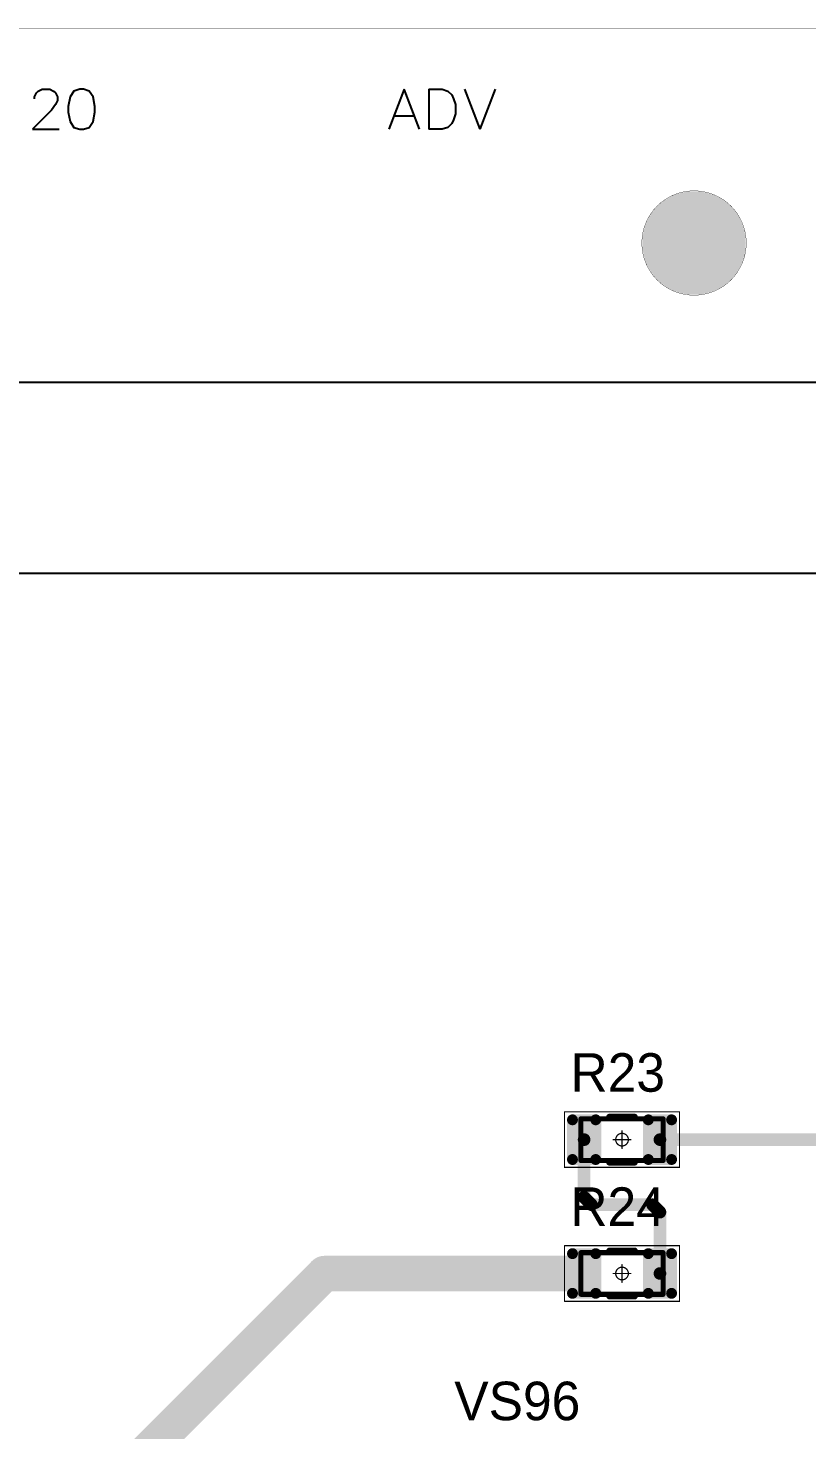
# Model space of a CAD drawing. Header units: millimetres. Extents: x 0 to 400, y 0 to 511.
# Drawn here: x 161.6 to 192.5, y 372.5 to 428 of the extents above; entities that cross this region are included whole.
import ezdxf

# ---------------------------------------------------------------- set-up
doc = ezdxf.new("R2010")
doc.units = ezdxf.units.MM
for name, color, linetype in [('Mechanical10', 56, 'Continuous'), ('Mechanical13', 56, 'Continuous'), ('Mechanical15', 56, 'Continuous'), ('TopLayer', 1, 'Continuous'), ('TopOverlay', 2, 'Continuous'), ('TopPaste', 8, 'Continuous'), ('TopSolder', 216, 'Continuous')]:
    doc.layers.add(name, color=color, linetype=linetype)

# ---------------------------------------------------------------- blocks, each defined once
blk = doc.blocks.new('RC1206S_822')
at = {"layer": 'Mechanical13', "const_width": 0.2}
for points in [[(-1.625, 0.825), (-1.625, -0.825)], [(1.625, 0.825), (-1.625, 0.825)], [(1.625, 0.825), (1.625, -0.825)], [(1.625, -0.825), (-1.625, -0.825)]]:
    blk.add_lwpolyline(points, dxfattribs=at)
at = {"layer": 'Mechanical13', "const_width": 0.1}
for points in [[(-1.675, 0.825, 1), (-1.575, 0.825, 1)], [(-1.675, 0.825, 1), (-1.575, 0.825, 1)], [(1.575, 0.825, 1), (1.675, 0.825, 1)], [(1.575, 0.825, 1), (1.675, 0.825, 1)], [(-1.675, -0.825, 1), (-1.575, -0.825, 1)], [(-1.675, -0.825, 1), (-1.575, -0.825, 1)], [(1.575, -0.825, 1), (1.675, -0.825, 1)], [(1.575, -0.825, 1), (1.675, -0.825, 1)]]:
    blk.add_lwpolyline(points, format="xyb", close=True, dxfattribs=at)
at = {"layer": 'Mechanical15', "const_width": 0.05}
for points in [[(-2.275, 1.1), (-2.275, -1.1)], [(2.275, 1.1), (-2.275, 1.1)], [(2.275, 1.1), (2.275, -1.1)], [(0.35, 0), (-0.35, 0)], [(0, 0.35), (0, -0.35)], [(2.275, -1.1), (-2.275, -1.1)]]:
    blk.add_lwpolyline(points, dxfattribs=at)
at = {"layer": 'Mechanical15'}
for points, const_width in [([(-2.287, 1.1, 1), (-2.262, 1.1, 1)], 0.025), ([(-2.287, 1.1, 1), (-2.262, 1.1, 1)], 0.025), ([(2.262, 1.1, 1), (2.287, 1.1, 1)], 0.025), ([(2.262, 1.1, 1), (2.287, 1.1, 1)], 0.025), ([(-0.362, 0, 1), (-0.337, 0, 1)], 0.025), ([(0.25, 0, 1), (-0.25, 0, 1)], 0.05), ([(-0.262, 0, 1), (-0.238, 0, 1)], 0.025), ([(-0.012, 0.35, 1), (0.012, 0.35, 1)], 0.025), ([(0.238, 0, 1), (0.262, 0, 1)], 0.025), ([(0.337, 0, 1), (0.362, 0, 1)], 0.025), ([(-0.012, -0.35, 1), (0.012, -0.35, 1)], 0.025), ([(-2.287, -1.1, 1), (-2.262, -1.1, 1)], 0.025), ([(-2.287, -1.1, 1), (-2.262, -1.1, 1)], 0.025), ([(2.262, -1.1, 1), (2.287, -1.1, 1)], 0.025), ([(2.262, -1.1, 1), (2.287, -1.1, 1)], 0.025)]:
    blk.add_lwpolyline(points, format="xyb", close=True, dxfattribs=dict(at, const_width=const_width))
at = {"layer": 'TopLayer', "const_width": 0.115}
for points in [[(-2.018, 0.785, 1), (-1.903, 0.785, 1)], [(-1.098, 0.785, 1), (-0.983, 0.785, 1)], [(0.983, 0.785, 1), (1.098, 0.785, 1)], [(1.903, 0.785, 1), (2.018, 0.785, 1)], [(-2.018, -0.785, 1), (-1.903, -0.785, 1)], [(-1.098, -0.785, 1), (-0.983, -0.785, 1)], [(0.983, -0.785, 1), (1.098, -0.785, 1)], [(1.903, -0.785, 1), (2.018, -0.785, 1)]]:
    blk.add_lwpolyline(points, format="xyb", close=True, dxfattribs=at)
at = {"layer": 'TopLayer'}
for points in [[(-2.075, -0.785), (-0.925, -0.785), (-2.075, 0.785), (-0.925, 0.785)], [(-1.96, -0.9), (-1.04, -0.9), (-1.96, 0.9), (-1.04, 0.9)], [(0.925, -0.785), (2.075, -0.785), (0.925, 0.785), (2.075, 0.785)], [(1.04, -0.9), (1.96, -0.9), (1.04, 0.9), (1.96, 0.9)]]:
    blk.add_solid(points, dxfattribs=at)
at = {"layer": 'TopOverlay', "const_width": 0.25}
for points in [[(0.5, 0.9), (-0.5, 0.9)], [(0.5, -0.9), (-0.5, -0.9)]]:
    blk.add_lwpolyline(points, dxfattribs=at)
at = {"layer": 'TopOverlay', "const_width": 0.125}
for points in [[(-0.562, 0.9, 1), (-0.437, 0.9, 1)], [(0.437, 0.9, 1), (0.562, 0.9, 1)], [(-0.562, -0.9, 1), (-0.437, -0.9, 1)], [(0.437, -0.9, 1), (0.562, -0.9, 1)]]:
    blk.add_lwpolyline(points, format="xyb", close=True, dxfattribs=at)
at = {"layer": 'TopPaste', "const_width": 0.09}
for points in [[(-2.005, 0.785, 1), (-1.915, 0.785, 1)], [(-1.085, 0.785, 1), (-0.995, 0.785, 1)], [(0.995, 0.785, 1), (1.085, 0.785, 1)], [(1.915, 0.785, 1), (2.005, 0.785, 1)], [(-2.005, -0.785, 1), (-1.915, -0.785, 1)], [(-1.085, -0.785, 1), (-0.995, -0.785, 1)], [(0.995, -0.785, 1), (1.085, -0.785, 1)], [(1.915, -0.785, 1), (2.005, -0.785, 1)]]:
    blk.add_lwpolyline(points, format="xyb", close=True, dxfattribs=at)
at = {"layer": 'TopPaste'}
for points in [[(-2.05, -0.785), (-0.95, -0.785), (-2.05, 0.785), (-0.95, 0.785)], [(-1.96, -0.875), (-1.04, -0.875), (-1.96, 0.875), (-1.04, 0.875)], [(0.95, -0.785), (2.05, -0.785), (0.95, 0.785), (2.05, 0.785)], [(1.04, -0.875), (1.96, -0.875), (1.04, 0.875), (1.96, 0.875)]]:
    blk.add_solid(points, dxfattribs=at)
at = {"layer": 'TopSolder', "const_width": 0.215}
for points in [[(-2.068, 0.785, 1), (-1.853, 0.785, 1)], [(-1.148, 0.785, 1), (-0.933, 0.785, 1)], [(0.933, 0.785, 1), (1.148, 0.785, 1)], [(1.853, 0.785, 1), (2.068, 0.785, 1)], [(-2.068, -0.785, 1), (-1.853, -0.785, 1)], [(-1.148, -0.785, 1), (-0.933, -0.785, 1)], [(0.933, -0.785, 1), (1.148, -0.785, 1)], [(1.853, -0.785, 1), (2.068, -0.785, 1)]]:
    blk.add_lwpolyline(points, format="xyb", close=True, dxfattribs=at)
at = {"layer": 'TopSolder'}
for points in [[(-2.175, -0.785), (-0.825, -0.785), (-2.175, 0.785), (-0.825, 0.785)], [(-1.96, -1), (-1.04, -1), (-1.96, 1), (-1.04, 1)], [(0.825, -0.785), (2.175, -0.785), (0.825, 0.785), (2.175, 0.785)], [(1.04, -1), (1.96, -1), (1.04, 1), (1.96, 1)]]:
    blk.add_solid(points, dxfattribs=at)
blk = doc.blocks.new('RC1206S_823')
at = {"layer": 'Mechanical13', "const_width": 0.2}
for points in [[(-1.625, 0.825), (-1.625, -0.825)], [(1.625, 0.825), (-1.625, 0.825)], [(1.625, 0.825), (1.625, -0.825)], [(1.625, -0.825), (-1.625, -0.825)]]:
    blk.add_lwpolyline(points, dxfattribs=at)
at = {"layer": 'Mechanical13', "const_width": 0.1}
for points in [[(-1.675, 0.825, 1), (-1.575, 0.825, 1)], [(-1.675, 0.825, 1), (-1.575, 0.825, 1)], [(1.575, 0.825, 1), (1.675, 0.825, 1)], [(1.575, 0.825, 1), (1.675, 0.825, 1)], [(-1.675, -0.825, 1), (-1.575, -0.825, 1)], [(-1.675, -0.825, 1), (-1.575, -0.825, 1)], [(1.575, -0.825, 1), (1.675, -0.825, 1)], [(1.575, -0.825, 1), (1.675, -0.825, 1)]]:
    blk.add_lwpolyline(points, format="xyb", close=True, dxfattribs=at)
at = {"layer": 'Mechanical15', "const_width": 0.05}
for points in [[(-2.275, 1.1), (-2.275, -1.1)], [(2.275, 1.1), (-2.275, 1.1)], [(2.275, 1.1), (2.275, -1.1)], [(0.35, 0), (-0.35, 0)], [(0, 0.35), (0, -0.35)], [(2.275, -1.1), (-2.275, -1.1)]]:
    blk.add_lwpolyline(points, dxfattribs=at)
at = {"layer": 'Mechanical15'}
for points, const_width in [([(-2.287, 1.1, 1), (-2.262, 1.1, 1)], 0.025), ([(-2.287, 1.1, 1), (-2.262, 1.1, 1)], 0.025), ([(2.262, 1.1, 1), (2.287, 1.1, 1)], 0.025), ([(2.262, 1.1, 1), (2.287, 1.1, 1)], 0.025), ([(-0.362, 0, 1), (-0.337, 0, 1)], 0.025), ([(0.25, 0, 1), (-0.25, 0, 1)], 0.05), ([(-0.262, 0, 1), (-0.238, 0, 1)], 0.025), ([(-0.012, 0.35, 1), (0.012, 0.35, 1)], 0.025), ([(0.238, 0, 1), (0.262, 0, 1)], 0.025), ([(0.337, 0, 1), (0.362, 0, 1)], 0.025), ([(-0.012, -0.35, 1), (0.012, -0.35, 1)], 0.025), ([(-2.287, -1.1, 1), (-2.262, -1.1, 1)], 0.025), ([(-2.287, -1.1, 1), (-2.262, -1.1, 1)], 0.025), ([(2.262, -1.1, 1), (2.287, -1.1, 1)], 0.025), ([(2.262, -1.1, 1), (2.287, -1.1, 1)], 0.025)]:
    blk.add_lwpolyline(points, format="xyb", close=True, dxfattribs=dict(at, const_width=const_width))
at = {"layer": 'TopLayer', "const_width": 0.115}
for points in [[(-2.018, 0.785, 1), (-1.903, 0.785, 1)], [(-1.098, 0.785, 1), (-0.983, 0.785, 1)], [(0.983, 0.785, 1), (1.098, 0.785, 1)], [(1.903, 0.785, 1), (2.018, 0.785, 1)], [(-2.018, -0.785, 1), (-1.903, -0.785, 1)], [(-1.098, -0.785, 1), (-0.983, -0.785, 1)], [(0.983, -0.785, 1), (1.098, -0.785, 1)], [(1.903, -0.785, 1), (2.018, -0.785, 1)]]:
    blk.add_lwpolyline(points, format="xyb", close=True, dxfattribs=at)
at = {"layer": 'TopLayer'}
for points in [[(-2.075, -0.785), (-0.925, -0.785), (-2.075, 0.785), (-0.925, 0.785)], [(-1.96, -0.9), (-1.04, -0.9), (-1.96, 0.9), (-1.04, 0.9)], [(0.925, -0.785), (2.075, -0.785), (0.925, 0.785), (2.075, 0.785)], [(1.04, -0.9), (1.96, -0.9), (1.04, 0.9), (1.96, 0.9)]]:
    blk.add_solid(points, dxfattribs=at)
at = {"layer": 'TopOverlay', "const_width": 0.25}
for points in [[(0.5, 0.9), (-0.5, 0.9)], [(0.5, -0.9), (-0.5, -0.9)]]:
    blk.add_lwpolyline(points, dxfattribs=at)
at = {"layer": 'TopOverlay', "const_width": 0.125}
for points in [[(-0.562, 0.9, 1), (-0.437, 0.9, 1)], [(0.437, 0.9, 1), (0.562, 0.9, 1)], [(-0.562, -0.9, 1), (-0.437, -0.9, 1)], [(0.437, -0.9, 1), (0.562, -0.9, 1)]]:
    blk.add_lwpolyline(points, format="xyb", close=True, dxfattribs=at)
at = {"layer": 'TopPaste', "const_width": 0.09}
for points in [[(-2.005, 0.785, 1), (-1.915, 0.785, 1)], [(-1.085, 0.785, 1), (-0.995, 0.785, 1)], [(0.995, 0.785, 1), (1.085, 0.785, 1)], [(1.915, 0.785, 1), (2.005, 0.785, 1)], [(-2.005, -0.785, 1), (-1.915, -0.785, 1)], [(-1.085, -0.785, 1), (-0.995, -0.785, 1)], [(0.995, -0.785, 1), (1.085, -0.785, 1)], [(1.915, -0.785, 1), (2.005, -0.785, 1)]]:
    blk.add_lwpolyline(points, format="xyb", close=True, dxfattribs=at)
at = {"layer": 'TopPaste'}
for points in [[(-2.05, -0.785), (-0.95, -0.785), (-2.05, 0.785), (-0.95, 0.785)], [(-1.96, -0.875), (-1.04, -0.875), (-1.96, 0.875), (-1.04, 0.875)], [(0.95, -0.785), (2.05, -0.785), (0.95, 0.785), (2.05, 0.785)], [(1.04, -0.875), (1.96, -0.875), (1.04, 0.875), (1.96, 0.875)]]:
    blk.add_solid(points, dxfattribs=at)
at = {"layer": 'TopSolder', "const_width": 0.215}
for points in [[(-2.068, 0.785, 1), (-1.853, 0.785, 1)], [(-1.148, 0.785, 1), (-0.933, 0.785, 1)], [(0.933, 0.785, 1), (1.148, 0.785, 1)], [(1.853, 0.785, 1), (2.068, 0.785, 1)], [(-2.068, -0.785, 1), (-1.853, -0.785, 1)], [(-1.148, -0.785, 1), (-0.933, -0.785, 1)], [(0.933, -0.785, 1), (1.148, -0.785, 1)], [(1.853, -0.785, 1), (2.068, -0.785, 1)]]:
    blk.add_lwpolyline(points, format="xyb", close=True, dxfattribs=at)
at = {"layer": 'TopSolder'}
for points in [[(-2.175, -0.785), (-0.825, -0.785), (-2.175, 0.785), (-0.825, 0.785)], [(-1.96, -1), (-1.04, -1), (-1.96, 1), (-1.04, 1)], [(0.825, -0.785), (2.175, -0.785), (0.825, 0.785), (2.175, 0.785)], [(1.04, -1), (1.96, -1), (1.04, 1), (1.96, 1)]]:
    blk.add_solid(points, dxfattribs=at)

msp = doc.modelspace()

# ---------------------------------------------------------------- linework, layer by layer
at = {"layer": 'Mechanical10', "const_width": 0.01}
msp.add_lwpolyline([(0, 428), (400, 428)], dxfattribs=at)
at = {"layer": 'TopLayer'}
for p, q in [((161.902, 425.285), (161.978, 425.436)), ((161.978, 425.436), (162.053, 425.512)), ((162.053, 425.512), (162.204, 425.588)), ((162.204, 425.588), (162.507, 425.588)), ((162.507, 425.588), (162.658, 425.512)), ((162.658, 425.512), (162.734, 425.436)), ((162.734, 425.436), (162.809, 425.285)), ((163.467, 425.512), (163.315, 425.285)), ((163.693, 425.588), (163.467, 425.512)), ((163.845, 425.588), (163.693, 425.588)), ((164.071, 425.512), (163.845, 425.588)), ((164.222, 425.285), (164.071, 425.512)), ((176.53, 425.588), (175.925, 424)), ((177.134, 424), (176.53, 425.588)), ((177.505, 425.588), (177.505, 424)), ((177.505, 425.588), (178.034, 425.588)), ((178.034, 425.588), (178.26, 425.512)), ((178.26, 425.512), (178.411, 425.361)), ((178.918, 425.588), (179.522, 424)), ((180.127, 425.588), (179.522, 424)), ((161.902, 425.21), (161.902, 425.285)), ((162.734, 424.983), (162.582, 424.756)), ((162.809, 425.134), (162.734, 424.983)), ((162.809, 425.285), (162.809, 425.134)), ((163.315, 425.285), (163.24, 424.907)), ((163.24, 424.907), (163.24, 424.681)), ((164.298, 424.907), (164.222, 425.285)), ((164.298, 424.681), (164.298, 424.907)), ((178.411, 425.361), (178.487, 425.21)), ((178.487, 425.21), (178.563, 424.983)), ((178.563, 424.983), (178.563, 424.605)), ((162.582, 424.756), (161.827, 424)), ((163.24, 424.681), (163.315, 424.303)), ((164.222, 424.303), (164.298, 424.681)), ((176.152, 424.53), (176.907, 424.53)), ((178.487, 424.378), (178.411, 424.227)), ((178.563, 424.605), (178.487, 424.378)), ((161.827, 424), (162.885, 424)), ((163.315, 424.303), (163.467, 424.076)), ((163.467, 424.076), (163.693, 424)), ((163.693, 424), (163.845, 424)), ((163.845, 424), (164.071, 424.076)), ((164.071, 424.076), (164.222, 424.303)), ((178.034, 424), (177.505, 424)), ((178.26, 424.076), (178.034, 424)), ((178.411, 424.227), (178.26, 424.076)), ((117.1, 414), (203.1, 414)), ((117.1, 414), (203.13, 414)), ((206.525, 406.425), (113.175, 406.425)), ((206.525, 406.425), (113.176, 406.425))]:
    msp.add_line(p, q, dxfattribs=at)
for points, const_width in [([(190.066, 419.5, 1), (185.934, 419.5, 1)], 0.013), ([(187.625, 419.5, 1), (188.375, 419.5, 1)], 0.75), ([(185.931, 419.5, 1), (185.937, 419.5, 1)], 0.0065), ([(190.063, 419.5, 1), (190.069, 419.5, 1)], 0.0065), ([(183.526, 384.025, 1), (183.776, 384.025, 1)], 0.25), ([(186.526, 384.025, 1), (186.776, 384.025, 1)], 0.25), ([(183.526, 381.743, 1), (183.776, 381.743, 1)], 0.25), ([(183.526, 381.743, 1), (183.776, 381.743, 1)], 0.25), ([(183.819, 381.45, 1), (184.069, 381.45, 1)], 0.25), ([(183.819, 381.45, 1), (184.069, 381.45, 1)], 0.25), ([(186.233, 381.45, 1), (186.483, 381.45, 1)], 0.25), ([(186.233, 381.45, 1), (186.483, 381.45, 1)], 0.25), ([(186.526, 381.157, 1), (186.776, 381.157, 1)], 0.25), ([(186.526, 381.157, 1), (186.776, 381.157, 1)], 0.25), ([(173.03, 378.73, 1), (173.73, 378.73, 1)], 0.7), ([(173.03, 378.73, 1), (173.73, 378.73, 1)], 0.7), ([(183.134, 378.73, 1), (183.834, 378.73, 1)], 0.7), ([(186.526, 378.73, 1), (186.776, 378.73, 1)], 0.25)]:
    msp.add_lwpolyline(points, format="xyb", close=True, dxfattribs=dict(at, const_width=const_width))
for points, const_width in [([(183.651, 381.743), (183.651, 384.025)], 0.5), ([(186.651, 384.025), (193.426, 384.025)], 0.5), ([(183.651, 381.743), (183.944, 381.45)], 0.5), ([(183.944, 381.45), (186.358, 381.45)], 0.5), ([(186.358, 381.45), (186.651, 381.157)], 0.5), ([(186.651, 378.73), (186.651, 381.157)], 0.5), ([(163.325, 368.675), (173.38, 378.73)], 1.4), ([(173.38, 378.73), (183.484, 378.73)], 1.4)]:
    msp.add_lwpolyline(points, dxfattribs=dict(at, const_width=const_width))
at = {"layer": 'TopSolder', "const_width": 2.05}
msp.add_lwpolyline([(186.975, 419.5, 1), (189.025, 419.5, 1)], format="xyb", close=True, dxfattribs=at)

# ---------------------------------------------------------------- block references
at = {"rotation": 180}
for name, p in [('RC1206S_823', (185.151, 384.025)), ('RC1206S_822', (185.151, 378.73))]:
    msp.add_blockref(name, p, dxfattribs=at)

# ---------------------------------------------------------------- texts
at = {"layer": 'TopOverlay'}
for s, p in [('R23', (183.112, 385.921)), ('R24', (183.105, 380.614)), ('VS96', (178.514, 372.926))]:
    msp.add_text(s, height=1.524, dxfattribs=at).set_placement(p)

doc.saveas('drawing.dxf')
